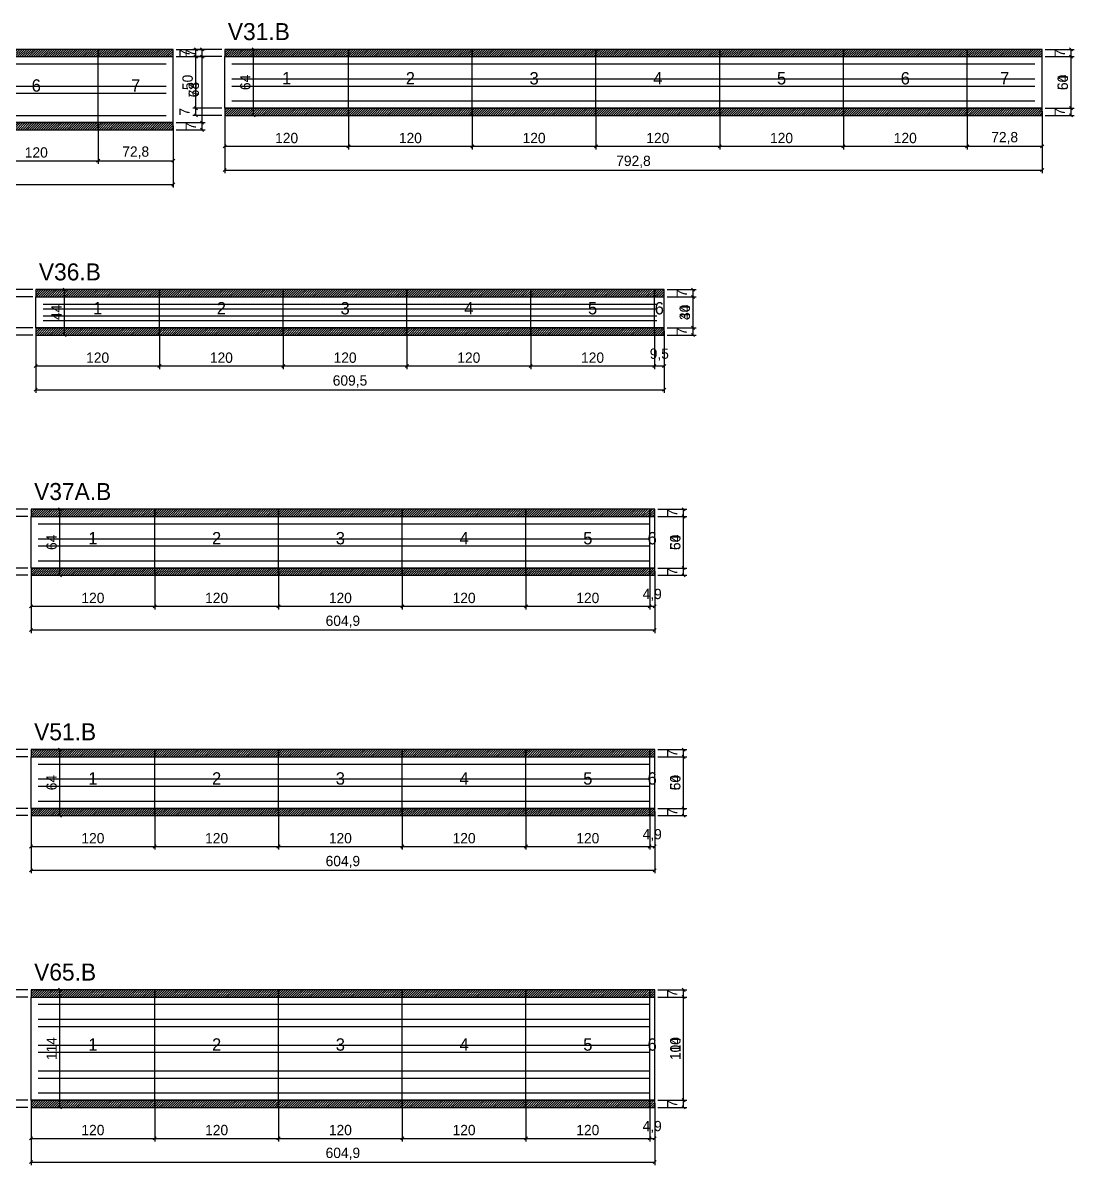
# Model space of a CAD drawing. Extents: x -10500 to 3070, y -8219 to 1250.
# Drawn here: x 844 to 1864, y -3429 to -2321 of the extents above; entities that cross this region are included whole.
import ezdxf
from ezdxf.enums import TextEntityAlignment as Align

# ---------------------------------------------------------------- set-up
doc = ezdxf.new("R2010")
doc.units = 0
for name, color, linetype in [('5', 5, 'Continuous'), ('COTA', 241, 'Continuous'), ('NOMENCLATURA', 7, 'Continuous'), ('Painéis', 200, 'Continuous'), ('SARR_2.2x7', 40, 'Continuous'), ('SCO-___-LAJ', 224, 'Continuous')]:
    doc.layers.add(name, color=color, linetype=linetype)
doc.dimstyles.new('PAINEL', dxfattribs={"dimtxt": 10, "dimasz": 3, "dimexe": 3, "dimexo": 3, "dimgap": 3, "dimtad": 1, "dimblk": 'OBLIQUE', "dimblk1": 'OBLIQUE', "dimcen": 2.5, "dimclrd": 4, "dimclre": 4, "dimclrt": 240, "dimazin": 3, "dimtfac": 1, "dimtmove": 0, "dimatfit": 3})

# ---------------------------------------------------------------- blocks, each defined once
blk = doc.blocks.new('_OBLIQUE')
at = {"color": 0, "linetype": 'BYBLOCK'}
blk.add_line((-0.5, -0.5), (0.5, 0.5), dxfattribs=at)

msp = doc.modelspace()

# ---------------------------------------------------------------- hatches: boundary and pattern name
at = {"layer": 'COTA'}
h = msp.add_hatch(dxfattribs=at)
h.set_pattern_fill('ANSI31', scale=0.5)
h.paths.add_polyline_path([(797, -2354), (917, -2354), (917, -2347), (797, -2347)])
h = msp.add_hatch(dxfattribs=at)
h.set_pattern_fill('ANSI31', scale=0.5)
h.paths.add_polyline_path([(917, -2354), (989.8, -2354), (989.8, -2347), (917, -2347)])
h = msp.add_hatch(dxfattribs=at)
h.set_pattern_fill('ANSI31', scale=0.5)
h.paths.add_polyline_path([(1039.8, -2354), (1159.8, -2354), (1159.8, -2347), (1039.8, -2347)])
h = msp.add_hatch(dxfattribs=at)
h.set_pattern_fill('ANSI31', scale=0.5)
h.paths.add_polyline_path([(1159.8, -2354), (1279.8, -2354), (1279.8, -2347), (1159.8, -2347)])
h = msp.add_hatch(dxfattribs=at)
h.set_pattern_fill('ANSI31', scale=0.5)
h.paths.add_polyline_path([(1279.8, -2354), (1399.8, -2354), (1399.8, -2347), (1279.8, -2347)])
h = msp.add_hatch(dxfattribs=at)
h.set_pattern_fill('ANSI31', scale=0.5)
h.paths.add_polyline_path([(1399.8, -2354), (1519.8, -2354), (1519.8, -2347), (1399.8, -2347)])
h = msp.add_hatch(dxfattribs=at)
h.set_pattern_fill('ANSI31', scale=0.5)
h.paths.add_polyline_path([(1519.8, -2354), (1639.8, -2354), (1639.8, -2347), (1519.8, -2347)])
h = msp.add_hatch(dxfattribs=at)
h.set_pattern_fill('ANSI31', scale=0.5)
h.paths.add_polyline_path([(1639.8, -2354), (1759.8, -2354), (1759.8, -2347), (1639.8, -2347)])
h = msp.add_hatch(dxfattribs=at)
h.set_pattern_fill('ANSI31', scale=0.5)
h.paths.add_polyline_path([(1759.8, -2354), (1832.6, -2354), (1832.6, -2347), (1759.8, -2347)])
h = msp.add_hatch(dxfattribs=at)
h.set_pattern_fill('ANSI31', scale=0.5)
h.paths.add_polyline_path([(1039.8, -2411), (1159.8, -2411), (1159.8, -2404), (1039.8, -2404)])
h = msp.add_hatch(dxfattribs=at)
h.set_pattern_fill('ANSI31', scale=0.5)
h.paths.add_polyline_path([(1159.8, -2411), (1279.8, -2411), (1279.8, -2404), (1159.8, -2404)])
h = msp.add_hatch(dxfattribs=at)
h.set_pattern_fill('ANSI31', scale=0.5)
h.paths.add_polyline_path([(1279.8, -2411), (1399.8, -2411), (1399.8, -2404), (1279.8, -2404)])
h = msp.add_hatch(dxfattribs=at)
h.set_pattern_fill('ANSI31', scale=0.5)
h.paths.add_polyline_path([(1399.8, -2411), (1519.8, -2411), (1519.8, -2404), (1399.8, -2404)])
h = msp.add_hatch(dxfattribs=at)
h.set_pattern_fill('ANSI31', scale=0.5)
h.paths.add_polyline_path([(1519.8, -2411), (1639.8, -2411), (1639.8, -2404), (1519.8, -2404)])
h = msp.add_hatch(dxfattribs=at)
h.set_pattern_fill('ANSI31', scale=0.5)
h.paths.add_polyline_path([(1639.8, -2411), (1759.8, -2411), (1759.8, -2404), (1639.8, -2404)])
h = msp.add_hatch(dxfattribs=at)
h.set_pattern_fill('ANSI31', scale=0.5)
h.paths.add_polyline_path([(1759.8, -2411), (1832.6, -2411), (1832.6, -2404), (1759.8, -2404)])
h = msp.add_hatch(dxfattribs=at)
h.set_pattern_fill('ANSI31', scale=0.5)
h.paths.add_polyline_path([(797, -2425), (917, -2425), (917, -2418), (797, -2418)])
h = msp.add_hatch(dxfattribs=at)
h.set_pattern_fill('ANSI31', scale=0.5)
h.paths.add_polyline_path([(917, -2425), (989.8, -2425), (989.8, -2418), (917, -2418)])
h = msp.add_hatch(dxfattribs=at)
h.set_pattern_fill('ANSI31', scale=0.5)
h.paths.add_polyline_path([(856.5, -2587), (976.5, -2587), (976.5, -2580), (856.5, -2580)])
h = msp.add_hatch(dxfattribs=at)
h.set_pattern_fill('ANSI31', scale=0.5)
h.paths.add_polyline_path([(976.5, -2587), (1096.5, -2587), (1096.5, -2580), (976.5, -2580)])
h = msp.add_hatch(dxfattribs=at)
h.set_pattern_fill('ANSI31', scale=0.5)
h.paths.add_polyline_path([(1096.5, -2587), (1216.5, -2587), (1216.5, -2580), (1096.5, -2580)])
h = msp.add_hatch(dxfattribs=at)
h.set_pattern_fill('ANSI31', scale=0.5)
h.paths.add_polyline_path([(1216.5, -2587), (1336.5, -2587), (1336.5, -2580), (1216.5, -2580)])
h = msp.add_hatch(dxfattribs=at)
h.set_pattern_fill('ANSI31', scale=0.5)
h.paths.add_polyline_path([(1336.5, -2587), (1456.5, -2587), (1456.5, -2580), (1336.5, -2580)])
h = msp.add_hatch(dxfattribs=at)
h.set_pattern_fill('ANSI31', scale=0.5)
h.paths.add_polyline_path([(1456.5, -2587), (1466, -2587), (1466, -2580), (1456.5, -2580)])
h = msp.add_hatch(dxfattribs=at)
h.set_pattern_fill('ANSI31', scale=0.5)
h.paths.add_polyline_path([(856.5, -2624), (976.5, -2624), (976.5, -2617), (856.5, -2617)])
h = msp.add_hatch(dxfattribs=at)
h.set_pattern_fill('ANSI31', scale=0.5)
h.paths.add_polyline_path([(976.5, -2624), (1096.5, -2624), (1096.5, -2617), (976.5, -2617)])
h = msp.add_hatch(dxfattribs=at)
h.set_pattern_fill('ANSI31', scale=0.5)
h.paths.add_polyline_path([(1096.5, -2624), (1216.5, -2624), (1216.5, -2617), (1096.5, -2617)])
h = msp.add_hatch(dxfattribs=at)
h.set_pattern_fill('ANSI31', scale=0.5)
h.paths.add_polyline_path([(1216.5, -2624), (1336.5, -2624), (1336.5, -2617), (1216.5, -2617)])
h = msp.add_hatch(dxfattribs=at)
h.set_pattern_fill('ANSI31', scale=0.5)
h.paths.add_polyline_path([(1336.5, -2624), (1456.5, -2624), (1456.5, -2617), (1336.5, -2617)])
h = msp.add_hatch(dxfattribs=at)
h.set_pattern_fill('ANSI31', scale=0.5)
h.paths.add_polyline_path([(1456.5, -2624), (1466, -2624), (1466, -2617), (1456.5, -2617)])
h = msp.add_hatch(dxfattribs=at)
h.set_pattern_fill('ANSI31', scale=0.5)
h.paths.add_polyline_path([(851.9, -2800), (971.9, -2800), (971.9, -2793), (851.9, -2793)])
h = msp.add_hatch(dxfattribs=at)
h.set_pattern_fill('ANSI31', scale=0.5)
h.paths.add_polyline_path([(971.9, -2800), (1091.9, -2800), (1091.9, -2793), (971.9, -2793)])
h = msp.add_hatch(dxfattribs=at)
h.set_pattern_fill('ANSI31', scale=0.5)
h.paths.add_polyline_path([(1091.9, -2800), (1211.9, -2800), (1211.9, -2793), (1091.9, -2793)])
h = msp.add_hatch(dxfattribs=at)
h.set_pattern_fill('ANSI31', scale=0.5)
h.paths.add_polyline_path([(1211.9, -2800), (1331.9, -2800), (1331.9, -2793), (1211.9, -2793)])
h = msp.add_hatch(dxfattribs=at)
h.set_pattern_fill('ANSI31', scale=0.5)
h.paths.add_polyline_path([(1331.9, -2800), (1451.9, -2800), (1451.9, -2793), (1331.9, -2793)])
h = msp.add_hatch(dxfattribs=at)
h.set_pattern_fill('ANSI31', scale=0.5)
h.paths.add_polyline_path([(1451.9, -2800), (1456.8, -2800), (1456.8, -2793), (1451.9, -2793)])
h = msp.add_hatch(dxfattribs=at)
h.set_pattern_fill('ANSI31', scale=0.5)
h.paths.add_polyline_path([(851.9, -2857), (971.9, -2857), (971.9, -2850), (851.9, -2850)])
h = msp.add_hatch(dxfattribs=at)
h.set_pattern_fill('ANSI31', scale=0.5)
h.paths.add_polyline_path([(971.9, -2857), (1091.9, -2857), (1091.9, -2850), (971.9, -2850)])
h = msp.add_hatch(dxfattribs=at)
h.set_pattern_fill('ANSI31', scale=0.5)
h.paths.add_polyline_path([(1091.9, -2857), (1211.9, -2857), (1211.9, -2850), (1091.9, -2850)])
h = msp.add_hatch(dxfattribs=at)
h.set_pattern_fill('ANSI31', scale=0.5)
h.paths.add_polyline_path([(1211.9, -2857), (1331.9, -2857), (1331.9, -2850), (1211.9, -2850)])
h = msp.add_hatch(dxfattribs=at)
h.set_pattern_fill('ANSI31', scale=0.5)
h.paths.add_polyline_path([(1331.9, -2857), (1451.9, -2857), (1451.9, -2850), (1331.9, -2850)])
h = msp.add_hatch(dxfattribs=at)
h.set_pattern_fill('ANSI31', scale=0.5)
h.paths.add_polyline_path([(1451.9, -2857), (1456.8, -2857), (1456.8, -2850), (1451.9, -2850)])
h = msp.add_hatch(dxfattribs=at)
h.set_pattern_fill('ANSI31', scale=0.5)
h.paths.add_polyline_path([(851.9, -3033), (971.9, -3033), (971.9, -3026), (851.9, -3026)])
h = msp.add_hatch(dxfattribs=at)
h.set_pattern_fill('ANSI31', scale=0.5)
h.paths.add_polyline_path([(971.9, -3033), (1091.9, -3033), (1091.9, -3026), (971.9, -3026)])
h = msp.add_hatch(dxfattribs=at)
h.set_pattern_fill('ANSI31', scale=0.5)
h.paths.add_polyline_path([(1091.9, -3033), (1211.9, -3033), (1211.9, -3026), (1091.9, -3026)])
h = msp.add_hatch(dxfattribs=at)
h.set_pattern_fill('ANSI31', scale=0.5)
h.paths.add_polyline_path([(1211.9, -3033), (1331.9, -3033), (1331.9, -3026), (1211.9, -3026)])
h = msp.add_hatch(dxfattribs=at)
h.set_pattern_fill('ANSI31', scale=0.5)
h.paths.add_polyline_path([(1331.9, -3033), (1451.9, -3033), (1451.9, -3026), (1331.9, -3026)])
h = msp.add_hatch(dxfattribs=at)
h.set_pattern_fill('ANSI31', scale=0.5)
h.paths.add_polyline_path([(1451.9, -3033), (1456.8, -3033), (1456.8, -3026), (1451.9, -3026)])
h = msp.add_hatch(dxfattribs=at)
h.set_pattern_fill('ANSI31', scale=0.5)
h.paths.add_polyline_path([(851.9, -3090), (971.9, -3090), (971.9, -3083), (851.9, -3083)])
h = msp.add_hatch(dxfattribs=at)
h.set_pattern_fill('ANSI31', scale=0.5)
h.paths.add_polyline_path([(971.9, -3090), (1091.9, -3090), (1091.9, -3083), (971.9, -3083)])
h = msp.add_hatch(dxfattribs=at)
h.set_pattern_fill('ANSI31', scale=0.5)
h.paths.add_polyline_path([(1091.9, -3090), (1211.9, -3090), (1211.9, -3083), (1091.9, -3083)])
h = msp.add_hatch(dxfattribs=at)
h.set_pattern_fill('ANSI31', scale=0.5)
h.paths.add_polyline_path([(1211.9, -3090), (1331.9, -3090), (1331.9, -3083), (1211.9, -3083)])
h = msp.add_hatch(dxfattribs=at)
h.set_pattern_fill('ANSI31', scale=0.5)
h.paths.add_polyline_path([(1331.9, -3090), (1451.9, -3090), (1451.9, -3083), (1331.9, -3083)])
h = msp.add_hatch(dxfattribs=at)
h.set_pattern_fill('ANSI31', scale=0.5)
h.paths.add_polyline_path([(1451.9, -3090), (1456.8, -3090), (1456.8, -3083), (1451.9, -3083)])
h = msp.add_hatch(dxfattribs=at)
h.set_pattern_fill('ANSI31', scale=0.5)
h.paths.add_polyline_path([(851.9, -3266), (971.9, -3266), (971.9, -3259), (851.9, -3259)])
h = msp.add_hatch(dxfattribs=at)
h.set_pattern_fill('ANSI31', scale=0.5)
h.paths.add_polyline_path([(971.9, -3266), (1091.9, -3266), (1091.9, -3259), (971.9, -3259)])
h = msp.add_hatch(dxfattribs=at)
h.set_pattern_fill('ANSI31', scale=0.5)
h.paths.add_polyline_path([(1091.9, -3266), (1211.9, -3266), (1211.9, -3259), (1091.9, -3259)])
h = msp.add_hatch(dxfattribs=at)
h.set_pattern_fill('ANSI31', scale=0.5)
h.paths.add_polyline_path([(1211.9, -3266), (1331.9, -3266), (1331.9, -3259), (1211.9, -3259)])
h = msp.add_hatch(dxfattribs=at)
h.set_pattern_fill('ANSI31', scale=0.5)
h.paths.add_polyline_path([(1331.9, -3266), (1451.9, -3266), (1451.9, -3259), (1331.9, -3259)])
h = msp.add_hatch(dxfattribs=at)
h.set_pattern_fill('ANSI31', scale=0.5)
h.paths.add_polyline_path([(1451.9, -3266), (1456.8, -3266), (1456.8, -3259), (1451.9, -3259)])
h = msp.add_hatch(dxfattribs=at)
h.set_pattern_fill('ANSI31', scale=0.5)
h.paths.add_polyline_path([(851.9, -3373), (971.9, -3373), (971.9, -3366), (851.9, -3366)])
h = msp.add_hatch(dxfattribs=at)
h.set_pattern_fill('ANSI31', scale=0.5)
h.paths.add_polyline_path([(971.9, -3373), (1091.9, -3373), (1091.9, -3366), (971.9, -3366)])
h = msp.add_hatch(dxfattribs=at)
h.set_pattern_fill('ANSI31', scale=0.5)
h.paths.add_polyline_path([(1091.9, -3373), (1211.9, -3373), (1211.9, -3366), (1091.9, -3366)])
h = msp.add_hatch(dxfattribs=at)
h.set_pattern_fill('ANSI31', scale=0.5)
h.paths.add_polyline_path([(1211.9, -3373), (1331.9, -3373), (1331.9, -3366), (1211.9, -3366)])
h = msp.add_hatch(dxfattribs=at)
h.set_pattern_fill('ANSI31', scale=0.5)
h.paths.add_polyline_path([(1331.9, -3373), (1451.9, -3373), (1451.9, -3366), (1331.9, -3366)])
h = msp.add_hatch(dxfattribs=at)
h.set_pattern_fill('ANSI31', scale=0.5)
h.paths.add_polyline_path([(1451.9, -3373), (1456.8, -3373), (1456.8, -3366), (1451.9, -3366)])

# ---------------------------------------------------------------- linework, layer by layer
at = {"layer": 'Painéis'}
for p, q in [((797, -2354), (917, -2354)), ((917, -2418), (917, -2354)), ((917, -2418), (917, -2354)), ((917, -2354), (989.8, -2354)), ((917, -2418), (917, -2354)), ((989.8, -2418), (989.8, -2354)), ((1039.8, -2354), (1159.8, -2354)), ((1039.8, -2404), (1039.8, -2354)), ((1159.8, -2404), (1159.8, -2354)), ((1159.8, -2404), (1159.8, -2354)), ((1159.8, -2354), (1279.8, -2354)), ((1159.8, -2404), (1159.8, -2354)), ((1279.8, -2404), (1279.8, -2354)), ((1279.8, -2404), (1279.8, -2354)), ((1279.8, -2354), (1399.8, -2354)), ((1279.8, -2404), (1279.8, -2354)), ((1399.8, -2404), (1399.8, -2354)), ((1399.8, -2404), (1399.8, -2354)), ((1399.8, -2354), (1519.8, -2354)), ((1399.8, -2404), (1399.8, -2354)), ((1519.8, -2404), (1519.8, -2354)), ((1519.8, -2404), (1519.8, -2354)), ((1519.8, -2354), (1639.8, -2354)), ((1519.8, -2404), (1519.8, -2354)), ((1639.8, -2404), (1639.8, -2354)), ((1639.8, -2404), (1639.8, -2354)), ((1639.8, -2354), (1759.8, -2354)), ((1639.8, -2404), (1639.8, -2354)), ((1759.8, -2404), (1759.8, -2354)), ((1759.8, -2404), (1759.8, -2354)), ((1759.8, -2354), (1832.6, -2354)), ((1759.8, -2404), (1759.8, -2354)), ((1832.6, -2404), (1832.6, -2354)), ((1039.8, -2404), (1159.8, -2404)), ((1159.8, -2404), (1279.8, -2404)), ((1279.8, -2404), (1399.8, -2404)), ((1399.8, -2404), (1519.8, -2404)), ((1519.8, -2404), (1639.8, -2404)), ((1639.8, -2404), (1759.8, -2404)), ((1759.8, -2404), (1832.6, -2404)), ((797, -2418), (917, -2418)), ((917, -2418), (989.8, -2418)), ((856.5, -2587), (976.5, -2587)), ((856.5, -2617), (856.5, -2587)), ((976.5, -2617), (976.5, -2587)), ((976.5, -2617), (976.5, -2587)), ((976.5, -2587), (1096.5, -2587)), ((976.5, -2617), (976.5, -2587)), ((1096.5, -2617), (1096.5, -2587)), ((1096.5, -2617), (1096.5, -2587)), ((1096.5, -2587), (1216.5, -2587)), ((1096.5, -2617), (1096.5, -2587)), ((1216.5, -2617), (1216.5, -2587)), ((1216.5, -2617), (1216.5, -2587)), ((1216.5, -2587), (1336.5, -2587)), ((1216.5, -2617), (1216.5, -2587)), ((1336.5, -2617), (1336.5, -2587)), ((1336.5, -2617), (1336.5, -2587)), ((1336.5, -2587), (1456.5, -2587)), ((1336.5, -2617), (1336.5, -2587)), ((1456.5, -2617), (1456.5, -2587)), ((1456.5, -2617), (1456.5, -2587)), ((1456.5, -2587), (1466, -2587)), ((1456.5, -2617), (1456.5, -2587)), ((1466, -2617), (1466, -2587)), ((856.5, -2617), (976.5, -2617)), ((976.5, -2617), (1096.5, -2617)), ((1096.5, -2617), (1216.5, -2617)), ((1216.5, -2617), (1336.5, -2617)), ((1336.5, -2617), (1456.5, -2617)), ((1456.5, -2617), (1466, -2617)), ((851.9, -2800), (971.9, -2800)), ((851.9, -2850), (851.9, -2800)), ((971.9, -2850), (971.9, -2800)), ((971.9, -2850), (971.9, -2800)), ((971.9, -2800), (1091.9, -2800)), ((971.9, -2850), (971.9, -2800)), ((1091.9, -2850), (1091.9, -2800)), ((1091.9, -2850), (1091.9, -2800)), ((1091.9, -2800), (1211.9, -2800)), ((1091.9, -2850), (1091.9, -2800)), ((1211.9, -2850), (1211.9, -2800)), ((1211.9, -2850), (1211.9, -2800)), ((1211.9, -2800), (1331.9, -2800)), ((1211.9, -2850), (1211.9, -2800)), ((1331.9, -2850), (1331.9, -2800)), ((1331.9, -2850), (1331.9, -2800)), ((1331.9, -2800), (1451.9, -2800)), ((1331.9, -2850), (1331.9, -2800)), ((1451.9, -2850), (1451.9, -2800)), ((1451.9, -2850), (1451.9, -2800)), ((1451.9, -2800), (1456.8, -2800)), ((1451.9, -2850), (1451.9, -2800)), ((1456.8, -2850), (1456.8, -2800)), ((851.9, -2850), (971.9, -2850)), ((971.9, -2850), (1091.9, -2850)), ((1091.9, -2850), (1211.9, -2850)), ((1211.9, -2850), (1331.9, -2850)), ((1331.9, -2850), (1451.9, -2850)), ((1451.9, -2850), (1456.8, -2850)), ((851.9, -3033), (971.9, -3033)), ((851.9, -3083), (851.9, -3033)), ((971.9, -3083), (971.9, -3033)), ((971.9, -3083), (971.9, -3033)), ((971.9, -3033), (1091.9, -3033)), ((971.9, -3083), (971.9, -3033)), ((1091.9, -3083), (1091.9, -3033)), ((1091.9, -3083), (1091.9, -3033)), ((1091.9, -3033), (1211.9, -3033)), ((1091.9, -3083), (1091.9, -3033)), ((1211.9, -3083), (1211.9, -3033)), ((1211.9, -3083), (1211.9, -3033)), ((1211.9, -3033), (1331.9, -3033)), ((1211.9, -3083), (1211.9, -3033)), ((1331.9, -3083), (1331.9, -3033)), ((1331.9, -3083), (1331.9, -3033)), ((1331.9, -3033), (1451.9, -3033)), ((1331.9, -3083), (1331.9, -3033)), ((1451.9, -3083), (1451.9, -3033)), ((1451.9, -3083), (1451.9, -3033)), ((1451.9, -3033), (1456.8, -3033)), ((1451.9, -3083), (1451.9, -3033)), ((1456.8, -3083), (1456.8, -3033)), ((851.9, -3083), (971.9, -3083)), ((971.9, -3083), (1091.9, -3083)), ((1091.9, -3083), (1211.9, -3083)), ((1211.9, -3083), (1331.9, -3083)), ((1331.9, -3083), (1451.9, -3083)), ((1451.9, -3083), (1456.8, -3083)), ((851.9, -3266), (971.9, -3266)), ((851.9, -3366), (851.9, -3266)), ((971.9, -3366), (971.9, -3266)), ((971.9, -3366), (971.9, -3266)), ((971.9, -3266), (1091.9, -3266)), ((971.9, -3366), (971.9, -3266)), ((1091.9, -3366), (1091.9, -3266)), ((1091.9, -3366), (1091.9, -3266)), ((1091.9, -3266), (1211.9, -3266)), ((1091.9, -3366), (1091.9, -3266)), ((1211.9, -3366), (1211.9, -3266)), ((1211.9, -3366), (1211.9, -3266)), ((1211.9, -3266), (1331.9, -3266)), ((1211.9, -3366), (1211.9, -3266)), ((1331.9, -3366), (1331.9, -3266)), ((1331.9, -3366), (1331.9, -3266)), ((1331.9, -3266), (1451.9, -3266)), ((1331.9, -3366), (1331.9, -3266)), ((1451.9, -3366), (1451.9, -3266)), ((1451.9, -3366), (1451.9, -3266)), ((1451.9, -3266), (1456.8, -3266)), ((1451.9, -3366), (1451.9, -3266)), ((1456.8, -3366), (1456.8, -3266)), ((851.9, -3366), (971.9, -3366)), ((971.9, -3366), (1091.9, -3366)), ((1091.9, -3366), (1211.9, -3366)), ((1211.9, -3366), (1331.9, -3366)), ((1331.9, -3366), (1451.9, -3366)), ((1451.9, -3366), (1456.8, -3366))]:
    msp.add_line(p, q, dxfattribs=at)
at = {"layer": 'SARR_2.2x7'}
for points in [[(797, -2361), (917, -2361)], [(797, -2361), (917, -2361)], [(917, -2361), (982.8, -2361)], [(917, -2361), (982.8, -2361)], [(1046.8, -2361), (1159.8, -2361)], [(1046.8, -2361), (1159.8, -2361)], [(1159.8, -2361), (1279.8, -2361)], [(1159.8, -2361), (1279.8, -2361)], [(1279.8, -2361), (1399.8, -2361)], [(1279.8, -2361), (1399.8, -2361)], [(1399.8, -2361), (1519.8, -2361)], [(1399.8, -2361), (1519.8, -2361)], [(1519.8, -2361), (1639.8, -2361)], [(1519.8, -2361), (1639.8, -2361)], [(1639.8, -2361), (1759.8, -2361)], [(1639.8, -2361), (1759.8, -2361)], [(1759.8, -2361), (1825.6, -2361)], [(1759.8, -2361), (1825.6, -2361)], [(1046.8, -2375.5), (1159.8, -2375.5)], [(1046.8, -2375.5), (1159.8, -2375.5)], [(1159.8, -2375.5), (1279.8, -2375.5)], [(1159.8, -2375.5), (1279.8, -2375.5)], [(1279.8, -2375.5), (1399.8, -2375.5)], [(1279.8, -2375.5), (1399.8, -2375.5)], [(1399.8, -2375.5), (1519.8, -2375.5)], [(1399.8, -2375.5), (1519.8, -2375.5)], [(1519.8, -2375.5), (1639.8, -2375.5)], [(1519.8, -2375.5), (1639.8, -2375.5)], [(1639.8, -2375.5), (1759.8, -2375.5)], [(1639.8, -2375.5), (1759.8, -2375.5)], [(1759.8, -2375.5), (1825.6, -2375.5)], [(1759.8, -2375.5), (1825.6, -2375.5)], [(797, -2382.5), (917, -2382.5)], [(797, -2382.5), (917, -2382.5)], [(797, -2389.5), (917, -2389.5)], [(797, -2389.5), (917, -2389.5)], [(917, -2382.5), (982.8, -2382.5)], [(917, -2382.5), (982.8, -2382.5)], [(917, -2389.5), (982.8, -2389.5)], [(917, -2389.5), (982.8, -2389.5)], [(1046.8, -2382.5), (1159.8, -2382.5)], [(1046.8, -2382.5), (1159.8, -2382.5)], [(1159.8, -2382.5), (1279.8, -2382.5)], [(1159.8, -2382.5), (1279.8, -2382.5)], [(1279.8, -2382.5), (1399.8, -2382.5)], [(1279.8, -2382.5), (1399.8, -2382.5)], [(1399.8, -2382.5), (1519.8, -2382.5)], [(1399.8, -2382.5), (1519.8, -2382.5)], [(1519.8, -2382.5), (1639.8, -2382.5)], [(1519.8, -2382.5), (1639.8, -2382.5)], [(1639.8, -2382.5), (1759.8, -2382.5)], [(1639.8, -2382.5), (1759.8, -2382.5)], [(1759.8, -2382.5), (1825.6, -2382.5)], [(1759.8, -2382.5), (1825.6, -2382.5)], [(1046.8, -2397), (1159.8, -2397)], [(1046.8, -2397), (1159.8, -2397)], [(1159.8, -2397), (1279.8, -2397)], [(1159.8, -2397), (1279.8, -2397)], [(1279.8, -2397), (1399.8, -2397)], [(1279.8, -2397), (1399.8, -2397)], [(1399.8, -2397), (1519.8, -2397)], [(1399.8, -2397), (1519.8, -2397)], [(1519.8, -2397), (1639.8, -2397)], [(1519.8, -2397), (1639.8, -2397)], [(1639.8, -2397), (1759.8, -2397)], [(1639.8, -2397), (1759.8, -2397)], [(1759.8, -2397), (1825.6, -2397)], [(1759.8, -2397), (1825.6, -2397)], [(797, -2411), (917, -2411)], [(797, -2411), (917, -2411)], [(917, -2411), (982.8, -2411)], [(917, -2411), (982.8, -2411)], [(863.5, -2594), (976.5, -2594)], [(863.5, -2594), (976.5, -2594)], [(863.5, -2598.5), (976.5, -2598.5)], [(863.5, -2598.5), (976.5, -2598.5)], [(976.5, -2594), (1096.5, -2594)], [(976.5, -2594), (1096.5, -2594)], [(976.5, -2598.5), (1096.5, -2598.5)], [(976.5, -2598.5), (1096.5, -2598.5)], [(1096.5, -2594), (1216.5, -2594)], [(1096.5, -2594), (1216.5, -2594)], [(1096.5, -2598.5), (1216.5, -2598.5)], [(1096.5, -2598.5), (1216.5, -2598.5)], [(1216.5, -2594), (1336.5, -2594)], [(1216.5, -2594), (1336.5, -2594)], [(1216.5, -2598.5), (1336.5, -2598.5)], [(1216.5, -2598.5), (1336.5, -2598.5)], [(1336.5, -2594), (1456.5, -2594)], [(1336.5, -2594), (1456.5, -2594)], [(1336.5, -2598.5), (1456.5, -2598.5)], [(1336.5, -2598.5), (1456.5, -2598.5)], [(1456.5, -2594), (1459, -2594)], [(1456.5, -2594), (1459, -2594)], [(1456.5, -2598.5), (1459, -2598.5)], [(1456.5, -2598.5), (1459, -2598.5)], [(863.5, -2605.5), (976.5, -2605.5)], [(863.5, -2605.5), (976.5, -2605.5)], [(863.5, -2610), (976.5, -2610)], [(863.5, -2610), (976.5, -2610)], [(976.5, -2605.5), (1096.5, -2605.5)], [(976.5, -2605.5), (1096.5, -2605.5)], [(976.5, -2610), (1096.5, -2610)], [(976.5, -2610), (1096.5, -2610)], [(1096.5, -2605.5), (1216.5, -2605.5)], [(1096.5, -2605.5), (1216.5, -2605.5)], [(1096.5, -2610), (1216.5, -2610)], [(1096.5, -2610), (1216.5, -2610)], [(1216.5, -2605.5), (1336.5, -2605.5)], [(1216.5, -2605.5), (1336.5, -2605.5)], [(1216.5, -2610), (1336.5, -2610)], [(1216.5, -2610), (1336.5, -2610)], [(1336.5, -2605.5), (1456.5, -2605.5)], [(1336.5, -2605.5), (1456.5, -2605.5)], [(1336.5, -2610), (1456.5, -2610)], [(1336.5, -2610), (1456.5, -2610)], [(1456.5, -2605.5), (1459, -2605.5)], [(1456.5, -2605.5), (1459, -2605.5)], [(1456.5, -2610), (1459, -2610)], [(1456.5, -2610), (1459, -2610)], [(858.9, -2807), (971.9, -2807)], [(858.9, -2807), (971.9, -2807)], [(971.9, -2807), (1091.9, -2807)], [(971.9, -2807), (1091.9, -2807)], [(1091.9, -2807), (1211.9, -2807)], [(1091.9, -2807), (1211.9, -2807)], [(1211.9, -2807), (1331.9, -2807)], [(1211.9, -2807), (1331.9, -2807)], [(1331.9, -2807), (1451.9, -2807)], [(1331.9, -2807), (1451.9, -2807)], [(858.9, -2821.5), (971.9, -2821.5)], [(858.9, -2821.5), (971.9, -2821.5)], [(971.9, -2821.5), (1091.9, -2821.5)], [(971.9, -2821.5), (1091.9, -2821.5)], [(1091.9, -2821.5), (1211.9, -2821.5)], [(1091.9, -2821.5), (1211.9, -2821.5)], [(1211.9, -2821.5), (1331.9, -2821.5)], [(1211.9, -2821.5), (1331.9, -2821.5)], [(1331.9, -2821.5), (1451.9, -2821.5)], [(1331.9, -2821.5), (1451.9, -2821.5)], [(858.9, -2828.5), (971.9, -2828.5)], [(858.9, -2828.5), (971.9, -2828.5)], [(971.9, -2828.5), (1091.9, -2828.5)], [(971.9, -2828.5), (1091.9, -2828.5)], [(1091.9, -2828.5), (1211.9, -2828.5)], [(1091.9, -2828.5), (1211.9, -2828.5)], [(1211.9, -2828.5), (1331.9, -2828.5)], [(1211.9, -2828.5), (1331.9, -2828.5)], [(1331.9, -2828.5), (1451.9, -2828.5)], [(1331.9, -2828.5), (1451.9, -2828.5)], [(858.9, -2843), (971.9, -2843)], [(858.9, -2843), (971.9, -2843)], [(971.9, -2843), (1091.9, -2843)], [(971.9, -2843), (1091.9, -2843)], [(1091.9, -2843), (1211.9, -2843)], [(1091.9, -2843), (1211.9, -2843)], [(1211.9, -2843), (1331.9, -2843)], [(1211.9, -2843), (1331.9, -2843)], [(1331.9, -2843), (1451.9, -2843)], [(1331.9, -2843), (1451.9, -2843)], [(858.9, -3040), (971.9, -3040)], [(858.9, -3040), (971.9, -3040)], [(971.9, -3040), (1091.9, -3040)], [(971.9, -3040), (1091.9, -3040)], [(1091.9, -3040), (1211.9, -3040)], [(1091.9, -3040), (1211.9, -3040)], [(1211.9, -3040), (1331.9, -3040)], [(1211.9, -3040), (1331.9, -3040)], [(1331.9, -3040), (1451.9, -3040)], [(1331.9, -3040), (1451.9, -3040)], [(858.9, -3054.5), (971.9, -3054.5)], [(858.9, -3054.5), (971.9, -3054.5)], [(971.9, -3054.5), (1091.9, -3054.5)], [(971.9, -3054.5), (1091.9, -3054.5)], [(1091.9, -3054.5), (1211.9, -3054.5)], [(1091.9, -3054.5), (1211.9, -3054.5)], [(1211.9, -3054.5), (1331.9, -3054.5)], [(1211.9, -3054.5), (1331.9, -3054.5)], [(1331.9, -3054.5), (1451.9, -3054.5)], [(1331.9, -3054.5), (1451.9, -3054.5)], [(858.9, -3061.5), (971.9, -3061.5)], [(858.9, -3061.5), (971.9, -3061.5)], [(971.9, -3061.5), (1091.9, -3061.5)], [(971.9, -3061.5), (1091.9, -3061.5)], [(1091.9, -3061.5), (1211.9, -3061.5)], [(1091.9, -3061.5), (1211.9, -3061.5)], [(1211.9, -3061.5), (1331.9, -3061.5)], [(1211.9, -3061.5), (1331.9, -3061.5)], [(1331.9, -3061.5), (1451.9, -3061.5)], [(1331.9, -3061.5), (1451.9, -3061.5)], [(858.9, -3076), (971.9, -3076)], [(858.9, -3076), (971.9, -3076)], [(971.9, -3076), (1091.9, -3076)], [(971.9, -3076), (1091.9, -3076)], [(1091.9, -3076), (1211.9, -3076)], [(1091.9, -3076), (1211.9, -3076)], [(1211.9, -3076), (1331.9, -3076)], [(1211.9, -3076), (1331.9, -3076)], [(1331.9, -3076), (1451.9, -3076)], [(1331.9, -3076), (1451.9, -3076)], [(858.9, -3273), (971.9, -3273)], [(858.9, -3273), (971.9, -3273)], [(971.9, -3273), (1091.9, -3273)], [(971.9, -3273), (1091.9, -3273)], [(1091.9, -3273), (1211.9, -3273)], [(1091.9, -3273), (1211.9, -3273)], [(1211.9, -3273), (1331.9, -3273)], [(1211.9, -3273), (1331.9, -3273)], [(1331.9, -3273), (1451.9, -3273)], [(1331.9, -3273), (1451.9, -3273)], [(858.9, -3287.5), (971.9, -3287.5)], [(858.9, -3287.5), (971.9, -3287.5)], [(971.9, -3287.5), (1091.9, -3287.5)], [(971.9, -3287.5), (1091.9, -3287.5)], [(1091.9, -3287.5), (1211.9, -3287.5)], [(1091.9, -3287.5), (1211.9, -3287.5)], [(1211.9, -3287.5), (1331.9, -3287.5)], [(1211.9, -3287.5), (1331.9, -3287.5)], [(1331.9, -3287.5), (1451.9, -3287.5)], [(1331.9, -3287.5), (1451.9, -3287.5)], [(858.9, -3294.5), (971.9, -3294.5)], [(858.9, -3294.5), (971.9, -3294.5)], [(971.9, -3294.5), (1091.9, -3294.5)], [(971.9, -3294.5), (1091.9, -3294.5)], [(1091.9, -3294.5), (1211.9, -3294.5)], [(1091.9, -3294.5), (1211.9, -3294.5)], [(1211.9, -3294.5), (1331.9, -3294.5)], [(1211.9, -3294.5), (1331.9, -3294.5)], [(1331.9, -3294.5), (1451.9, -3294.5)], [(1331.9, -3294.5), (1451.9, -3294.5)], [(858.9, -3312.5), (971.9, -3312.5)], [(858.9, -3312.5), (971.9, -3312.5)], [(858.9, -3319.5), (971.9, -3319.5)], [(858.9, -3319.5), (971.9, -3319.5)], [(971.9, -3312.5), (1091.9, -3312.5)], [(971.9, -3312.5), (1091.9, -3312.5)], [(971.9, -3319.5), (1091.9, -3319.5)], [(971.9, -3319.5), (1091.9, -3319.5)], [(1091.9, -3312.5), (1211.9, -3312.5)], [(1091.9, -3312.5), (1211.9, -3312.5)], [(1091.9, -3319.5), (1211.9, -3319.5)], [(1091.9, -3319.5), (1211.9, -3319.5)], [(1211.9, -3312.5), (1331.9, -3312.5)], [(1211.9, -3312.5), (1331.9, -3312.5)], [(1211.9, -3319.5), (1331.9, -3319.5)], [(1211.9, -3319.5), (1331.9, -3319.5)], [(1331.9, -3312.5), (1451.9, -3312.5)], [(1331.9, -3312.5), (1451.9, -3312.5)], [(1331.9, -3319.5), (1451.9, -3319.5)], [(1331.9, -3319.5), (1451.9, -3319.5)], [(858.9, -3337.5), (971.9, -3337.5)], [(858.9, -3337.5), (971.9, -3337.5)], [(858.9, -3344.5), (971.9, -3344.5)], [(858.9, -3344.5), (971.9, -3344.5)], [(971.9, -3337.5), (1091.9, -3337.5)], [(971.9, -3337.5), (1091.9, -3337.5)], [(971.9, -3344.5), (1091.9, -3344.5)], [(971.9, -3344.5), (1091.9, -3344.5)], [(1091.9, -3337.5), (1211.9, -3337.5)], [(1091.9, -3337.5), (1211.9, -3337.5)], [(1091.9, -3344.5), (1211.9, -3344.5)], [(1091.9, -3344.5), (1211.9, -3344.5)], [(1211.9, -3337.5), (1331.9, -3337.5)], [(1211.9, -3337.5), (1331.9, -3337.5)], [(1211.9, -3344.5), (1331.9, -3344.5)], [(1211.9, -3344.5), (1331.9, -3344.5)], [(1331.9, -3337.5), (1451.9, -3337.5)], [(1331.9, -3337.5), (1451.9, -3337.5)], [(1331.9, -3344.5), (1451.9, -3344.5)], [(1331.9, -3344.5), (1451.9, -3344.5)], [(858.9, -3359), (971.9, -3359)], [(858.9, -3359), (971.9, -3359)], [(971.9, -3359), (1091.9, -3359)], [(971.9, -3359), (1091.9, -3359)], [(1091.9, -3359), (1211.9, -3359)], [(1091.9, -3359), (1211.9, -3359)], [(1211.9, -3359), (1331.9, -3359)], [(1211.9, -3359), (1331.9, -3359)], [(1331.9, -3359), (1451.9, -3359)], [(1331.9, -3359), (1451.9, -3359)]]:
    msp.add_lwpolyline(points, dxfattribs=at)
at = {"layer": 'SCO-___-LAJ'}
for points in [[(797, -2354), (917, -2354), (917, -2347), (797, -2347)], [(917, -2354), (989.8, -2354), (989.8, -2347), (917, -2347)], [(1039.8, -2354), (1159.8, -2354), (1159.8, -2347), (1039.8, -2347)], [(1159.8, -2354), (1279.8, -2354), (1279.8, -2347), (1159.8, -2347)], [(1279.8, -2354), (1399.8, -2354), (1399.8, -2347), (1279.8, -2347)], [(1399.8, -2354), (1519.8, -2354), (1519.8, -2347), (1399.8, -2347)], [(1519.8, -2354), (1639.8, -2354), (1639.8, -2347), (1519.8, -2347)], [(1639.8, -2354), (1759.8, -2354), (1759.8, -2347), (1639.8, -2347)], [(1759.8, -2354), (1832.6, -2354), (1832.6, -2347), (1759.8, -2347)], [(1039.8, -2411), (1159.8, -2411), (1159.8, -2404), (1039.8, -2404)], [(1159.8, -2411), (1279.8, -2411), (1279.8, -2404), (1159.8, -2404)], [(1279.8, -2411), (1399.8, -2411), (1399.8, -2404), (1279.8, -2404)], [(1399.8, -2411), (1519.8, -2411), (1519.8, -2404), (1399.8, -2404)], [(1519.8, -2411), (1639.8, -2411), (1639.8, -2404), (1519.8, -2404)], [(1639.8, -2411), (1759.8, -2411), (1759.8, -2404), (1639.8, -2404)], [(1759.8, -2411), (1832.6, -2411), (1832.6, -2404), (1759.8, -2404)], [(797, -2425), (917, -2425), (917, -2418), (797, -2418)], [(917, -2425), (989.8, -2425), (989.8, -2418), (917, -2418)], [(856.5, -2587), (976.5, -2587), (976.5, -2580), (856.5, -2580)], [(976.5, -2587), (1096.5, -2587), (1096.5, -2580), (976.5, -2580)], [(1096.5, -2587), (1216.5, -2587), (1216.5, -2580), (1096.5, -2580)], [(1216.5, -2587), (1336.5, -2587), (1336.5, -2580), (1216.5, -2580)], [(1336.5, -2587), (1456.5, -2587), (1456.5, -2580), (1336.5, -2580)], [(1456.5, -2587), (1466, -2587), (1466, -2580), (1456.5, -2580)], [(856.5, -2624), (976.5, -2624), (976.5, -2617), (856.5, -2617)], [(976.5, -2624), (1096.5, -2624), (1096.5, -2617), (976.5, -2617)], [(1096.5, -2624), (1216.5, -2624), (1216.5, -2617), (1096.5, -2617)], [(1216.5, -2624), (1336.5, -2624), (1336.5, -2617), (1216.5, -2617)], [(1336.5, -2624), (1456.5, -2624), (1456.5, -2617), (1336.5, -2617)], [(1456.5, -2624), (1466, -2624), (1466, -2617), (1456.5, -2617)], [(851.9, -2800), (971.9, -2800), (971.9, -2793), (851.9, -2793)], [(971.9, -2800), (1091.9, -2800), (1091.9, -2793), (971.9, -2793)], [(1091.9, -2800), (1211.9, -2800), (1211.9, -2793), (1091.9, -2793)], [(1211.9, -2800), (1331.9, -2800), (1331.9, -2793), (1211.9, -2793)], [(1331.9, -2800), (1451.9, -2800), (1451.9, -2793), (1331.9, -2793)], [(1451.9, -2800), (1456.8, -2800), (1456.8, -2793), (1451.9, -2793)], [(851.9, -2857), (971.9, -2857), (971.9, -2850), (851.9, -2850)], [(971.9, -2857), (1091.9, -2857), (1091.9, -2850), (971.9, -2850)], [(1091.9, -2857), (1211.9, -2857), (1211.9, -2850), (1091.9, -2850)], [(1211.9, -2857), (1331.9, -2857), (1331.9, -2850), (1211.9, -2850)], [(1331.9, -2857), (1451.9, -2857), (1451.9, -2850), (1331.9, -2850)], [(1451.9, -2857), (1456.8, -2857), (1456.8, -2850), (1451.9, -2850)], [(851.9, -3033), (971.9, -3033), (971.9, -3026), (851.9, -3026)], [(971.9, -3033), (1091.9, -3033), (1091.9, -3026), (971.9, -3026)], [(1091.9, -3033), (1211.9, -3033), (1211.9, -3026), (1091.9, -3026)], [(1211.9, -3033), (1331.9, -3033), (1331.9, -3026), (1211.9, -3026)], [(1331.9, -3033), (1451.9, -3033), (1451.9, -3026), (1331.9, -3026)], [(1451.9, -3033), (1456.8, -3033), (1456.8, -3026), (1451.9, -3026)], [(851.9, -3090), (971.9, -3090), (971.9, -3083), (851.9, -3083)], [(971.9, -3090), (1091.9, -3090), (1091.9, -3083), (971.9, -3083)], [(1091.9, -3090), (1211.9, -3090), (1211.9, -3083), (1091.9, -3083)], [(1211.9, -3090), (1331.9, -3090), (1331.9, -3083), (1211.9, -3083)], [(1331.9, -3090), (1451.9, -3090), (1451.9, -3083), (1331.9, -3083)], [(1451.9, -3090), (1456.8, -3090), (1456.8, -3083), (1451.9, -3083)], [(851.9, -3266), (971.9, -3266), (971.9, -3259), (851.9, -3259)], [(971.9, -3266), (1091.9, -3266), (1091.9, -3259), (971.9, -3259)], [(1091.9, -3266), (1211.9, -3266), (1211.9, -3259), (1091.9, -3259)], [(1211.9, -3266), (1331.9, -3266), (1331.9, -3259), (1211.9, -3259)], [(1331.9, -3266), (1451.9, -3266), (1451.9, -3259), (1331.9, -3259)], [(1451.9, -3266), (1456.8, -3266), (1456.8, -3259), (1451.9, -3259)], [(851.9, -3373), (971.9, -3373), (971.9, -3366), (851.9, -3366)], [(971.9, -3373), (1091.9, -3373), (1091.9, -3366), (971.9, -3366)], [(1091.9, -3373), (1211.9, -3373), (1211.9, -3366), (1091.9, -3366)], [(1211.9, -3373), (1331.9, -3373), (1331.9, -3366), (1211.9, -3366)], [(1331.9, -3373), (1451.9, -3373), (1451.9, -3366), (1331.9, -3366)], [(1451.9, -3373), (1456.8, -3373), (1456.8, -3366), (1451.9, -3366)]]:
    msp.add_lwpolyline(points, close=True, dxfattribs=at)

# ---------------------------------------------------------------- texts
at = {"layer": '5'}
for s, p in [('1', (1099.8, -2375)), ('2', (1219.8, -2375)), ('3', (1339.8, -2375)), ('4', (1459.8, -2375)), ('5', (1579.8, -2375)), ('6', (1699.8, -2375)), ('7', (1796.2, -2375)), ('6', (857, -2382)), ('7', (953.4, -2382)), ('1', (916.5, -2598)), ('2', (1036.5, -2598)), ('3', (1156.5, -2598)), ('4', (1276.5, -2598)), ('5', (1396.5, -2598)), ('6', (1461.25, -2598)), ('1', (911.9, -2821)), ('2', (1031.9, -2821)), ('3', (1151.9, -2821)), ('4', (1271.9, -2821)), ('5', (1391.9, -2821)), ('6', (1454.35, -2821)), ('1', (911.9, -3054)), ('2', (1031.9, -3054)), ('3', (1151.9, -3054)), ('4', (1271.9, -3054)), ('5', (1391.9, -3054)), ('6', (1454.35, -3054)), ('1', (911.9, -3312)), ('2', (1031.9, -3312)), ('3', (1151.9, -3312)), ('4', (1271.9, -3312)), ('5', (1391.9, -3312)), ('6', (1454.35, -3312))]:
    msp.add_text(s, height=12, dxfattribs=at).set_placement(p, align=Align.MIDDLE_CENTER)
at = {"layer": 'NOMENCLATURA'}
for s, p in [('V31.B', (1042.8, -2338)), ('V36.B', (859.5, -2571)), ('V37A.B', (854.9, -2784)), ('V51.B', (854.9, -3017)), ('V65.B', (854.9, -3250))]:
    msp.add_text(s, height=16.5, dxfattribs=at).set_placement(p)

# ---------------------------------------------------------------- dimensions: what is measured, and where the dimension line sits
at = {"layer": 'COTA'}
for base, p1, p2 in [((1017.8, -2425), (989.8, -2425), (989.8, -2347)), ((1017.8, -2354), (989.8, -2354), (989.8, -2347)), ((1011.8, -2354), (1039.8, -2354), (1039.8, -2347)), ((1067.8, -2411), (1039.8, -2411), (1039.8, -2347)), ((1860.6, -2411), (1832.6, -2411), (1832.6, -2347)), ((1860.6, -2354), (1832.6, -2354), (1832.6, -2347)), ((1017.8, -2418), (989.8, -2418), (989.8, -2354)), ((1011.8, -2404), (1039.8, -2404), (1039.8, -2354)), ((1860.6, -2404), (1832.6, -2404), (1832.6, -2354)), ((1011.8, -2411), (1039.8, -2411), (1039.8, -2404)), ((1860.6, -2411), (1832.6, -2411), (1832.6, -2404)), ((1017.8, -2425), (989.8, -2425), (989.8, -2418)), ((828.5, -2587), (856.5, -2587), (856.5, -2580)), ((884.5, -2624), (856.5, -2624), (856.5, -2580)), ((1494, -2624), (1466, -2624), (1466, -2580)), ((1494, -2587), (1466, -2587), (1466, -2580)), ((828.5, -2617), (856.5, -2617), (856.5, -2587)), ((1494, -2617), (1466, -2617), (1466, -2587)), ((828.5, -2624), (856.5, -2624), (856.5, -2617)), ((1494, -2624), (1466, -2624), (1466, -2617)), ((823.9, -2800), (851.9, -2800), (851.9, -2793)), ((879.9, -2857), (851.9, -2857), (851.9, -2793)), ((1484.8, -2857), (1456.8, -2857), (1456.8, -2793)), ((1484.8, -2800), (1456.8, -2800), (1456.8, -2793)), ((823.9, -2850), (851.9, -2850), (851.9, -2800)), ((1484.8, -2850), (1456.8, -2850), (1456.8, -2800)), ((823.9, -2857), (851.9, -2857), (851.9, -2850)), ((1484.8, -2857), (1456.8, -2857), (1456.8, -2850)), ((823.9, -3033), (851.9, -3033), (851.9, -3026)), ((823.9, -3083), (851.9, -3083), (851.9, -3033)), ((879.9, -3090), (851.9, -3090), (851.9, -3026)), ((1484.8, -3090), (1456.8, -3090), (1456.8, -3026)), ((1484.8, -3033), (1456.8, -3033), (1456.8, -3026)), ((1484.8, -3083), (1456.8, -3083), (1456.8, -3033)), ((823.9, -3090), (851.9, -3090), (851.9, -3083)), ((1484.8, -3090), (1456.8, -3090), (1456.8, -3083)), ((823.9, -3266), (851.9, -3266), (851.9, -3259)), ((823.9, -3366), (851.9, -3366), (851.9, -3266)), ((879.9, -3373), (851.9, -3373), (851.9, -3259)), ((1484.8, -3373), (1456.8, -3373), (1456.8, -3259)), ((1484.8, -3266), (1456.8, -3266), (1456.8, -3259)), ((1484.8, -3366), (1456.8, -3366), (1456.8, -3266)), ((823.9, -3373), (851.9, -3373), (851.9, -3366)), ((1484.8, -3373), (1456.8, -3373), (1456.8, -3366))]:
    msp.add_linear_dim(base=base, p1=p1, p2=p2, angle=90, dimstyle='PAINEL', dxfattribs=at).render()
for base, p1, p2 in [((1039.8, -2441), (1039.8, -2404), (1159.8, -2404)), ((1039.8, -2464), (1039.8, -2404), (1832.6, -2404)), ((1159.8, -2441), (1159.8, -2404), (1279.8, -2404)), ((1279.8, -2441), (1279.8, -2404), (1399.8, -2404)), ((1399.8, -2441), (1399.8, -2404), (1519.8, -2404)), ((1519.8, -2441), (1519.8, -2404), (1639.8, -2404)), ((1639.8, -2441), (1639.8, -2404), (1759.8, -2404)), ((1759.8, -2441), (1759.8, -2404), (1832.6, -2404)), ((197, -2478), (197, -2418), (989.8, -2418)), ((797, -2455), (797, -2418), (917, -2418)), ((917, -2455), (917, -2418), (989.8, -2418)), ((856.5, -2654), (856.5, -2617), (976.5, -2617)), ((856.5, -2677), (856.5, -2617), (1466, -2617)), ((976.5, -2654), (976.5, -2617), (1096.5, -2617)), ((1096.5, -2654), (1096.5, -2617), (1216.5, -2617)), ((1216.5, -2654), (1216.5, -2617), (1336.5, -2617)), ((1336.5, -2654), (1336.5, -2617), (1456.5, -2617)), ((1456.5, -2654), (1456.5, -2617), (1466, -2617)), ((851.9, -2887), (851.9, -2850), (971.9, -2850)), ((851.9, -2910), (851.9, -2850), (1456.8, -2850)), ((971.9, -2887), (971.9, -2850), (1091.9, -2850)), ((1091.9, -2887), (1091.9, -2850), (1211.9, -2850)), ((1211.9, -2887), (1211.9, -2850), (1331.9, -2850)), ((1331.9, -2887), (1331.9, -2850), (1451.9, -2850)), ((1451.9, -2887), (1451.9, -2850), (1456.8, -2850)), ((851.9, -3120), (851.9, -3083), (971.9, -3083)), ((851.9, -3143), (851.9, -3083), (1456.8, -3083)), ((971.9, -3120), (971.9, -3083), (1091.9, -3083)), ((1091.9, -3120), (1091.9, -3083), (1211.9, -3083)), ((1211.9, -3120), (1211.9, -3083), (1331.9, -3083)), ((1331.9, -3120), (1331.9, -3083), (1451.9, -3083)), ((1451.9, -3120), (1451.9, -3083), (1456.8, -3083)), ((851.9, -3403), (851.9, -3366), (971.9, -3366)), ((851.9, -3426), (851.9, -3366), (1456.8, -3366)), ((971.9, -3403), (971.9, -3366), (1091.9, -3366)), ((1091.9, -3403), (1091.9, -3366), (1211.9, -3366)), ((1211.9, -3403), (1211.9, -3366), (1331.9, -3366)), ((1331.9, -3403), (1331.9, -3366), (1451.9, -3366)), ((1451.9, -3403), (1451.9, -3366), (1456.8, -3366))]:
    msp.add_linear_dim(base=base, p1=p1, p2=p2, dimstyle='PAINEL', dxfattribs=at).render()

doc.saveas('drawing.dxf')
